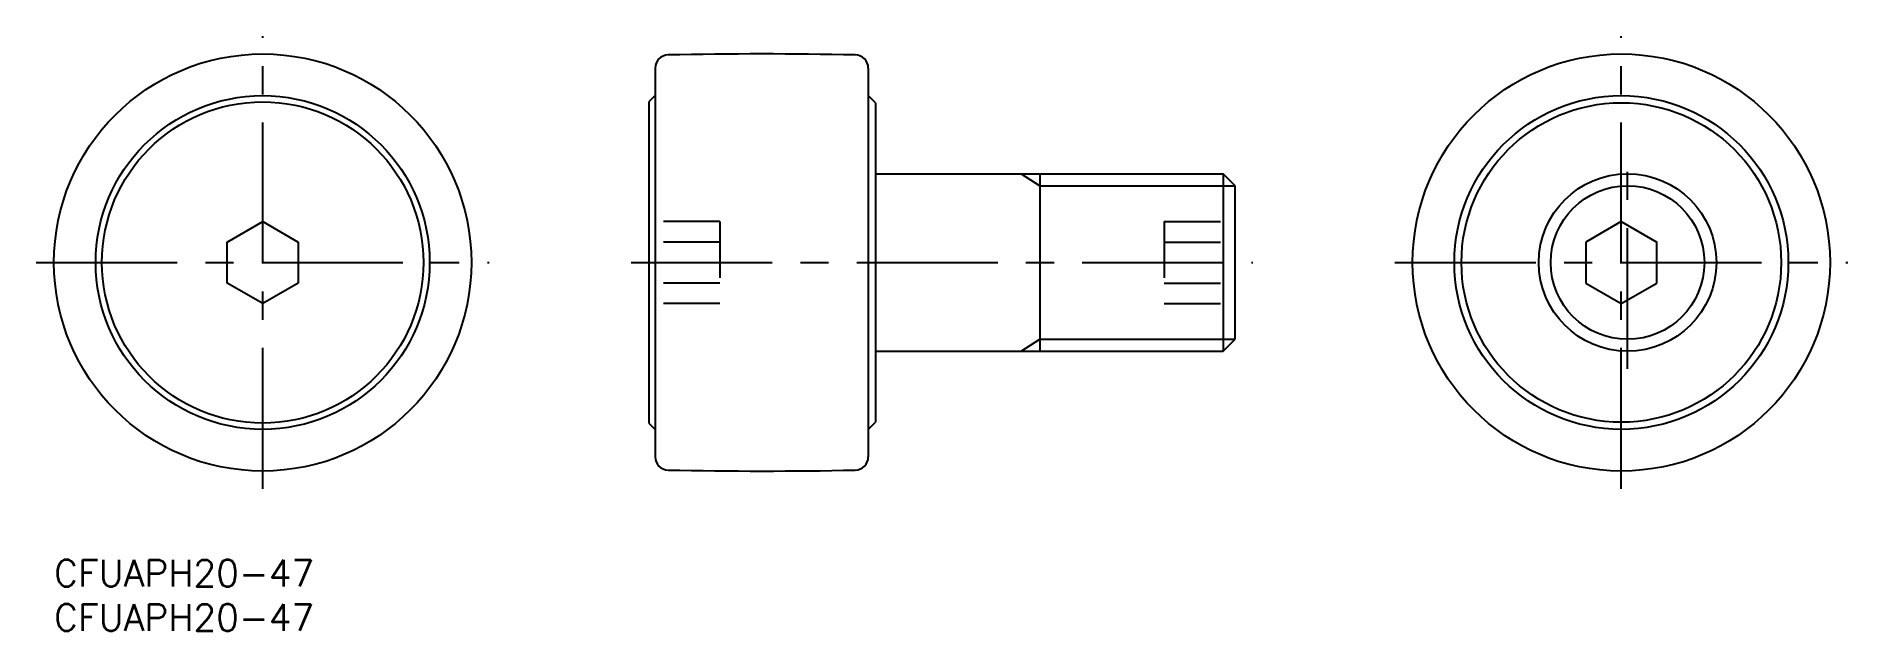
# Model space of a CAD drawing. Extents: x -2 to 202, y -8 to 59.
import ezdxf

# ---------------------------------------------------------------- set-up
doc = ezdxf.new("R2010")
doc.units = 0
doc.header["$LTSCALE"] = 0.5
doc.linetypes.add('CENTER', pattern=[50.8, 31.75, -6.35, 6.35, -6.35])
doc.linetypes.add('DASHED', pattern=[19.05, 12.7, -6.35])
for name, color, linetype in [('MSM_CENTER', 1, 'CENTER'), ('MSM_CONTINUOUS', 7, 'CONTINUOUS'), ('MSM_DASHED', 4, 'DASHED'), ('MSM_NARROW', 5, 'CONTINUOUS'), ('MSM_PART_NUMBER', 7, 'CONTINUOUS')]:
    doc.layers.add(name, color=color, linetype=linetype)
doc.styles.get("Standard").update_dxf_attribs({"font": 'txt.shx', "height": 3, "bigfont": 'bigfont.shx'})

# ---------------------------------------------------------------- blocks, each defined once
blk = doc.blocks.new('*U15')
at = {"layer": 'MSM_PART_NUMBER'}
blk.add_text('CFUAPH20-47', height=3, dxfattribs=at).set_placement((0, -3))
blk = doc.blocks.new('*U16')
at = {"layer": 'MSM_PART_NUMBER'}
blk.add_text('CFUAPH20-47', height=3, dxfattribs=at).set_placement((0, -8))

msp = doc.modelspace()

# ---------------------------------------------------------------- linework, layer by layer
at = {"layer": 'MSM_CENTER'}
for p, q in [((23.5, 8), (23.5, 59)), ((176.5, 8), (176.5, 59)), ((177.2, 21.5), (177.2, 45.5)), ((-2, 33.5), (49, 33.5)), ((65, 33.5), (135, 33.5)), ((151, 33.5), (202, 33.5))]:
    msp.add_line(p, q, dxfattribs=at)
at = {"layer": 'MSM_CONTINUOUS'}
for p, q in [((67.7, 55.39), (67.7, 11.61)), ((91.7, 55.39), (91.7, 11.61)), ((67.7, 52.3), (67, 51.6)), ((67, 51.6), (67, 15.4)), ((92.5, 51.5), (91.7, 52.3)), ((92.5, 51.5), (92.5, 15.5)), ((92.5, 43.5), (131.65, 43.5)), ((111, 43.5), (111, 23.5)), ((133, 42.15), (131.65, 43.5)), ((131.65, 43.5), (131.65, 23.5)), ((133, 24.85), (133, 42.15)), ((19.5, 35.81), (23.5, 38.12)), ((23.5, 38.12), (27.5, 35.81)), ((176.5, 38.12), (172.5, 35.81)), ((176.5, 38.12), (180.5, 35.81)), ((19.5, 31.19), (19.5, 35.81)), ((27.5, 35.81), (27.5, 31.19)), ((172.5, 35.81), (172.5, 31.19)), ((180.5, 31.19), (180.5, 35.81)), ((23.5, 28.88), (19.5, 31.19)), ((27.5, 31.19), (23.5, 28.88)), ((172.5, 31.19), (176.5, 28.88)), ((176.5, 28.88), (180.5, 31.19)), ((131.65, 23.5), (133, 24.85)), ((92.5, 23.5), (131.65, 23.5)), ((67, 15.4), (67.7, 14.7)), ((91.7, 14.7), (92.5, 15.5))]:
    msp.add_line(p, q, dxfattribs=at)
for centre, radius in [((23.5, 33.5), 23.5), ((176.5, 33.5), 23.5), ((23.5, 33.5), 18.8), ((23.5, 33.5), 18.1), ((176.5, 33.5), 18.8), ((176.5, 33.5), 18), ((177.2, 33.5), 10)]:
    msp.add_circle(centre, radius, dxfattribs=at)
for centre, radius, start, end in [((69.2, 55.39), 1.5, 91.2127, 180), ((79.75, -443), 500, 88.7988, 91.2127), ((90.2, 55.39), 1.5, 0, 88.7988), ((69.2, 11.61), 1.5, 180, 268.7873), ((90.2, 11.61), 1.5, 271.2012, 0), ((79.75, 510), 500, 268.7873, 271.2012)]:
    msp.add_arc(centre, radius, start, end, dxfattribs=at)
at = {"layer": 'MSM_DASHED'}
for p, q in [((75, 38.12), (67, 38.12)), ((75, 38.12), (75, 28.88)), ((125, 38.12), (133, 38.12)), ((125, 38.12), (125, 28.88)), ((75, 35.81), (67, 35.81)), ((125, 35.81), (133, 35.81)), ((75, 31.19), (67, 31.19)), ((125, 31.19), (133, 31.19)), ((75, 28.88), (67, 28.88)), ((125, 28.88), (133, 28.88))]:
    msp.add_line(p, q, dxfattribs=at)
at = {"layer": 'MSM_NARROW'}
for p, q in [((108.9, 43.5), (111, 42.15)), ((111, 42.15), (133, 42.15)), ((108.9, 23.5), (111, 24.85)), ((111, 24.85), (133, 24.85))]:
    msp.add_line(p, q, dxfattribs=at)
msp.add_circle((177.2, 33.5), 8.65, dxfattribs=at)

# ---------------------------------------------------------------- block references
at = {"layer": 'MSM_CONTINUOUS'}
for name in ['*U15', '*U16']:
    msp.add_blockref(name, (0, 0), dxfattribs=at)

doc.saveas('drawing.dxf')
